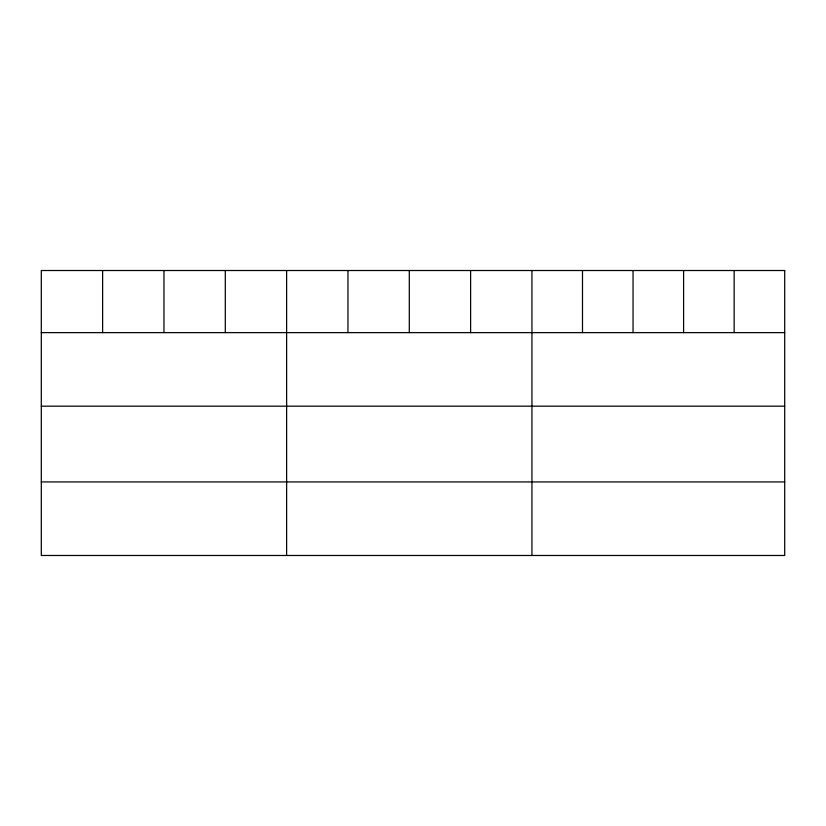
<?xml version="1.0" encoding="UTF-8"?>
<svg xmlns="http://www.w3.org/2000/svg" width="826" height="826" viewBox="0 0 826 826"><rect width="100%" height="100%" fill="white"/><g stroke="black" fill="none" stroke-linecap="round" stroke-linejoin="round"><path stroke-width="1.24" d="M41.3 332.63L784.7 332.63M41.3 406.175L784.7 406.175M41.3 481.94L784.7 481.94M734.149 270.515L734.149 332.63M683.598 270.515L683.598 332.63M633.046 270.515L633.046 332.63M582.495 270.515L582.495 332.63M531.944 270.515L531.944 555.485M470.613 270.515L470.613 332.63M409.283 270.515L409.283 332.63M347.952 270.515L347.952 332.63M286.622 270.515L286.622 555.485M225.291 270.515L225.291 332.63M163.961 270.515L163.961 332.63M102.63 270.515L102.63 332.63M784.7 270.515L41.3 270.515L41.3 555.485L784.7 555.485L784.7 270.515"/></g></svg>
